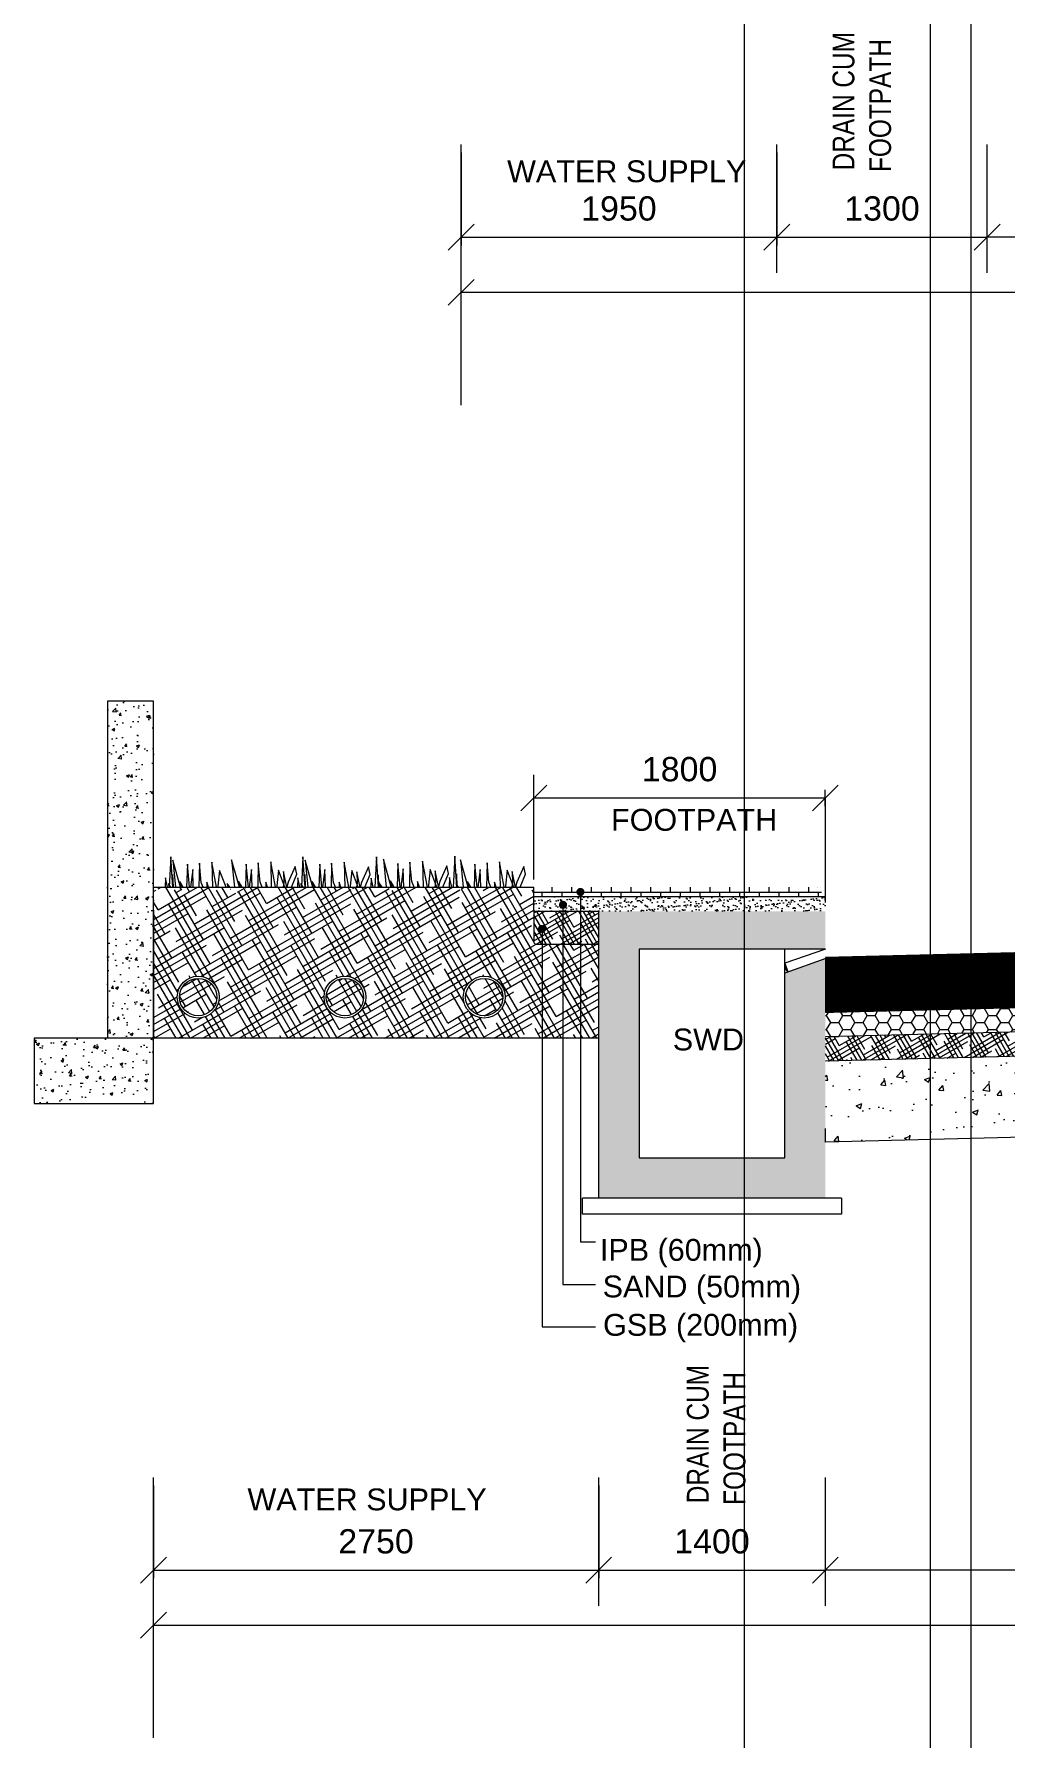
# Model space of a CAD drawing. Header units: inches. Extents: x 1863003 to 1881330, y 133141 to 515800.
# Drawn here: x 1864855 to 1870851, y 240631 to 251161 of the extents above; entities that cross this region are included whole.
import ezdxf

# ---------------------------------------------------------------- set-up
doc = ezdxf.new("R2010")
doc.units = ezdxf.units.IN
doc.header["$MEASUREMENT"] = 0
doc.layers.get('0').update_dxf_attribs({"color": 4, "linetype": 'ELEC_LINE', "lineweight": 13})
doc.layers.get('Defpoints').update_dxf_attribs({"lineweight": 13})
for name, color, linetype, lineweight in [('DIM', 7, 'Continuous', 13), ('DIMEN', 7, 'Continuous', 13), ('HATCH', 252, 'Continuous', 13)]:
    doc.layers.add(name, color=color, linetype=linetype, lineweight=lineweight)
doc.styles.add('ARIAL', font='arial.ttf')
doc.styles.get("Standard").update_dxf_attribs({"font": 'romans.shx'})
doc.linetypes.add('ELEC_LINE', pattern='A,12.7,-5.08,["EL",Standard,S=2.54,R=0,X=-2.54,Y=-1.27],-5.08', length=22.86)
doc.dimstyles.get("Standard").update_dxf_attribs({"dimtxt": 180, "dimasz": 160, "dimexe": 50, "dimexo": 50, "dimgap": 100, "dimtad": 1, "dimdec": 0, "dimzin": 0, "dimdsep": 46, "dimtxsty": 'ARIAL', "dimcen": 0.09, "dimclrd": 256, "dimclre": 256, "dimclrt": 256, "dimadec": 0, "dimazin": 0, "dimtm": 1e-09, "dimtfac": 1, "dimtdec": 0, "dimtofl": 0, "dimtmove": 0, "dimatfit": 3, "dimfxl": 0, "dimtolj": 1, "dimtzin": 0, "dimlwd": 9, "dimlwe": -1, "dimarcsym": 0})

# ---------------------------------------------------------------- blocks, each defined once
blk = doc.blocks.new('_Oblique')
at = {"color": 0, "linetype": 'ByBlock', "lineweight": -2}
blk.add_line((-0.5, -0.5), (0.5, 0.5), dxfattribs=at)
blk = doc.blocks.new('*D188')
at = {"layer": 'Defpoints', "color": 0, "ltscale": 0.02}
for p in [(1870742, 249905), (1870742, 249905), (1875742, 249905)]:
    blk.add_point(p, dxfattribs=at)
at = {"layer": 'DIMEN', "lineweight": 9, "ltscale": 0.02}
blk.add_line((1875742, 249905), (1870742, 249905), dxfattribs=at)
at = {"layer": 'DIMEN', "lineweight": 9, "ltscale": 0.02, "xscale": 160, "yscale": 160, "zscale": 160, "rotation": 180}
blk.add_blockref('_Oblique', (1870742, 249905), dxfattribs=at)
at = {"layer": 'DIMEN', "lineweight": 9, "ltscale": 0.02, "xscale": 160, "yscale": 160, "zscale": 160}
blk.add_blockref('_Oblique', (1875742, 249905), dxfattribs=at)
at = {"layer": 'DIMEN', "ltscale": 0.02, "insert": (1873242, 250082), "char_height": 150, "attachment_point": 5, "style": 'ARIAL'}
blk.add_mtext('\\A1;5000', dxfattribs=at)
blk = doc.blocks.new('*D189')
at = {"layer": 'Defpoints', "color": 0, "ltscale": 0.02}
for p in [(1879492, 249565), (1867492, 249388), (1879492, 249388)]:
    blk.add_point(p, dxfattribs=at)
at = {"layer": 'DIMEN', "ltscale": 0.02}
for p, q in [((1867492, 249438), (1867492, 249615)), ((1879492, 249438), (1879492, 249615))]:
    blk.add_line(p, q, dxfattribs=at)
at = {"layer": 'DIMEN', "lineweight": 9, "ltscale": 0.02}
blk.add_line((1867492, 249565), (1879492, 249565), dxfattribs=at)
at = {"layer": 'DIMEN', "lineweight": 9, "ltscale": 0.02, "xscale": 160, "yscale": 160, "zscale": 160, "rotation": 180}
blk.add_blockref('_Oblique', (1867492, 249565), dxfattribs=at)
at = {"layer": 'DIMEN', "lineweight": 9, "ltscale": 0.02, "xscale": 160, "yscale": 160, "zscale": 160}
blk.add_blockref('_Oblique', (1879492, 249565), dxfattribs=at)
at = {"layer": 'DIMEN', "ltscale": 0.02, "insert": (1873492, 249743), "char_height": 150, "attachment_point": 5, "style": 'ARIAL'}
blk.add_mtext('\\A1;12000 ROW', dxfattribs=at)
blk = doc.blocks.new('*D192')
at = {"layer": 'Defpoints', "color": 0, "ltscale": 0.02}
for p in [(1869442, 249905), (1870742, 249905), (1870742, 249905)]:
    blk.add_point(p, dxfattribs=at)
at = {"layer": 'DIMEN', "lineweight": 9, "ltscale": 0.02}
blk.add_line((1869442, 249905), (1870742, 249905), dxfattribs=at)
at = {"layer": 'DIMEN', "lineweight": 9, "ltscale": 0.02, "xscale": 160, "yscale": 160, "zscale": 160, "rotation": 180}
blk.add_blockref('_Oblique', (1869442, 249905), dxfattribs=at)
at = {"layer": 'DIMEN', "lineweight": 9, "ltscale": 0.02, "xscale": 160, "yscale": 160, "zscale": 160}
blk.add_blockref('_Oblique', (1870742, 249905), dxfattribs=at)
at = {"layer": 'DIMEN', "ltscale": 0.02, "insert": (1870092, 250082), "char_height": 150, "attachment_point": 5, "style": 'ARIAL'}
blk.add_mtext('\\A1;1300', dxfattribs=at)
blk = doc.blocks.new('*D193')
at = {"layer": 'Defpoints', "color": 0, "ltscale": 0.02}
for p in [(1867492, 250478), (1869442, 250478), (1869442, 249905)]:
    blk.add_point(p, dxfattribs=at)
at = {"layer": 'DIMEN', "ltscale": 0.02}
for p, q in [((1867492, 250428), (1867492, 249855)), ((1869442, 250428), (1869442, 249855))]:
    blk.add_line(p, q, dxfattribs=at)
at = {"layer": 'DIMEN', "lineweight": 9, "ltscale": 0.02}
blk.add_line((1867492, 249905), (1869442, 249905), dxfattribs=at)
at = {"layer": 'DIMEN', "lineweight": 9, "ltscale": 0.02, "xscale": 160, "yscale": 160, "zscale": 160, "rotation": 180}
blk.add_blockref('_Oblique', (1867492, 249905), dxfattribs=at)
at = {"layer": 'DIMEN', "lineweight": 9, "ltscale": 0.02, "xscale": 160, "yscale": 160, "zscale": 160}
blk.add_blockref('_Oblique', (1869442, 249905), dxfattribs=at)
at = {"layer": 'DIMEN', "ltscale": 0.02, "insert": (1868467, 250082), "char_height": 150, "attachment_point": 5, "style": 'ARIAL'}
blk.add_mtext('\\A1;1950', dxfattribs=at)
blk = doc.blocks.new('*D200')
at = {"layer": 'Defpoints', "color": 0, "ltscale": 0.02}
for p in [(1869742, 241668), (1869742, 241668), (1876742, 241668)]:
    blk.add_point(p, dxfattribs=at)
at = {"layer": 'DIMEN', "lineweight": 9, "ltscale": 0.02}
blk.add_line((1876742, 241668), (1869742, 241668), dxfattribs=at)
at = {"layer": 'DIMEN', "lineweight": 9, "ltscale": 0.02, "xscale": 160, "yscale": 160, "zscale": 160, "rotation": 180}
blk.add_blockref('_Oblique', (1869742, 241668), dxfattribs=at)
at = {"layer": 'DIMEN', "lineweight": 9, "ltscale": 0.02, "xscale": 160, "yscale": 160, "zscale": 160}
blk.add_blockref('_Oblique', (1876742, 241668), dxfattribs=at)
at = {"layer": 'DIMEN', "ltscale": 0.02, "insert": (1873242, 241845), "char_height": 150, "attachment_point": 5, "style": 'ARIAL'}
blk.add_mtext('\\A1;7000', dxfattribs=at)
blk = doc.blocks.new('*D201')
at = {"layer": 'Defpoints', "color": 0, "ltscale": 0.02}
for p in [(1868342, 241668), (1869742, 241668), (1869742, 241668)]:
    blk.add_point(p, dxfattribs=at)
at = {"layer": 'DIMEN', "lineweight": 9, "ltscale": 0.02}
blk.add_line((1868342, 241668), (1869742, 241668), dxfattribs=at)
at = {"layer": 'DIMEN', "lineweight": 9, "ltscale": 0.02, "xscale": 160, "yscale": 160, "zscale": 160, "rotation": 180}
blk.add_blockref('_Oblique', (1868342, 241668), dxfattribs=at)
at = {"layer": 'DIMEN', "lineweight": 9, "ltscale": 0.02, "xscale": 160, "yscale": 160, "zscale": 160}
blk.add_blockref('_Oblique', (1869742, 241668), dxfattribs=at)
at = {"layer": 'DIMEN', "ltscale": 0.02, "insert": (1869042, 241845), "char_height": 150, "attachment_point": 5, "style": 'ARIAL'}
blk.add_mtext('\\A1;1400', dxfattribs=at)
blk = doc.blocks.new('*D202')
at = {"layer": 'Defpoints', "color": 0, "ltscale": 0.02}
for p in [(1880592, 241328), (1865592, 241151), (1880592, 241151)]:
    blk.add_point(p, dxfattribs=at)
at = {"layer": 'DIMEN', "ltscale": 0.02}
for p, q in [((1865592, 241201), (1865592, 241378)), ((1880592, 241201), (1880592, 241378))]:
    blk.add_line(p, q, dxfattribs=at)
at = {"layer": 'DIMEN', "lineweight": 9, "ltscale": 0.02}
blk.add_line((1865592, 241328), (1880592, 241328), dxfattribs=at)
at = {"layer": 'DIMEN', "lineweight": 9, "ltscale": 0.02, "xscale": 160, "yscale": 160, "zscale": 160, "rotation": 180}
blk.add_blockref('_Oblique', (1865592, 241328), dxfattribs=at)
at = {"layer": 'DIMEN', "lineweight": 9, "ltscale": 0.02, "xscale": 160, "yscale": 160, "zscale": 160}
blk.add_blockref('_Oblique', (1880592, 241328), dxfattribs=at)
at = {"layer": 'DIMEN', "ltscale": 0.02, "insert": (1873242, 241506), "char_height": 150, "attachment_point": 5, "style": 'ARIAL'}
blk.add_mtext('\\A1;15000 ROW', dxfattribs=at)
blk = doc.blocks.new('*D197')
at = {"layer": 'Defpoints', "color": 0, "ltscale": 0.02}
for p in [(1865592, 242241), (1868342, 242241), (1868342, 241668)]:
    blk.add_point(p, dxfattribs=at)
at = {"layer": 'DIMEN', "ltscale": 0.02}
for p, q in [((1865592, 242191), (1865592, 241618)), ((1868342, 242191), (1868342, 241618))]:
    blk.add_line(p, q, dxfattribs=at)
at = {"layer": 'DIMEN', "lineweight": 9, "ltscale": 0.02}
blk.add_line((1865592, 241668), (1868342, 241668), dxfattribs=at)
at = {"layer": 'DIMEN', "lineweight": 9, "ltscale": 0.02, "xscale": 160, "yscale": 160, "zscale": 160, "rotation": 180}
blk.add_blockref('_Oblique', (1865592, 241668), dxfattribs=at)
at = {"layer": 'DIMEN', "lineweight": 9, "ltscale": 0.02, "xscale": 160, "yscale": 160, "zscale": 160}
blk.add_blockref('_Oblique', (1868342, 241668), dxfattribs=at)
at = {"layer": 'DIMEN', "ltscale": 0.02, "insert": (1866967, 241845), "char_height": 150, "attachment_point": 5, "style": 'ARIAL'}
blk.add_mtext('\\A1;2750', dxfattribs=at)
blk = doc.blocks.new('*D330')
at = {"layer": 'Defpoints', "color": 0, "ltscale": 0.02}
for p in [(1869742, 246440), (1867942, 246339), (1869742, 246339)]:
    blk.add_point(p, dxfattribs=at)
at = {"layer": 'DIMEN', "ltscale": 0.02}
for p, q in [((1867942, 246389), (1867942, 246490)), ((1869742, 246389), (1869742, 246490))]:
    blk.add_line(p, q, dxfattribs=at)
at = {"layer": 'DIMEN', "lineweight": 9, "ltscale": 0.02}
blk.add_line((1867942, 246440), (1869742, 246440), dxfattribs=at)
at = {"layer": 'DIMEN', "lineweight": 9, "ltscale": 0.02, "xscale": 160, "yscale": 160, "zscale": 160, "rotation": 180}
blk.add_blockref('_Oblique', (1867942, 246440), dxfattribs=at)
at = {"layer": 'DIMEN', "lineweight": 9, "ltscale": 0.02, "xscale": 160, "yscale": 160, "zscale": 160}
blk.add_blockref('_Oblique', (1869742, 246440), dxfattribs=at)
at = {"layer": 'DIMEN', "ltscale": 0.02, "insert": (1868842, 246617), "char_height": 150, "attachment_point": 5, "style": 'ARIAL'}
blk.add_mtext('\\A1;1800', dxfattribs=at)

msp = doc.modelspace()

# ---------------------------------------------------------------- hatches: boundary and pattern name
at = {"layer": 'DIM', "linetype": 'Continuous'}
h = msp.add_hatch(dxfattribs=at)
h.set_pattern_fill('AR-CONC')
h.set_pattern_definition([(50, (2400, -266575.27), (182.184669, -15.939086), [19.05, -209.55]), (355, (2400, -266575.27), (-35.243421, 191.056845), [15.24, -167.640584]), (100.451445, (2415.18, -266576.6), (146.941247, 175.117752), [16.190009, -178.090245]), (46.1842, (2400, -266524.47), (271.07904, -42.042328), [28.575, -314.325]), (96.635558, (2422.6, -266527.98), (237.404134, 247.426125), [24.285023, -267.13561]), (351.184151, (2400, -266524.47), (237.404134, 247.426125), [22.859967, -251.45973]), (21, (2425.4, -266537.17), (151.614391, -102.265198), [19.05, -209.55]), (326, (2425.4, -266537.17), (61.802028, 184.187966), [15.24, -167.64]), (71.451445, (2438.03, -266545.7), (213.41642, 81.922769), [16.190009, -178.089938]), (37.5, (2400, -266575.274), (3.0886033, 84.5550389), [0, -165.608, 0, -170.18, 0, -168.275]), (7.5, (2400, -266575.27), (66.8196625, 100.180575), [0, -97.028, 0, -161.798, 0, -64.135]), (327.5, (2343.36, -266575.274), (135.5905952, -5.728744), [0, -63.5, 0, -198.12, 0, -262.89]), (317.5, (2317.96, -266575.27), (148.1291814, 25.426491), [0, -82.55, 0, -131.572, 0, -186.69])])
h.paths.add_polyline_path([(1865592.3, 244954.9), (1864854.8, 244954.9), (1864854.8, 244552.5), (1865592.3, 244552.5)])
h.paths.add_polyline_path([(1865592.3, 247038.9), (1865307.8, 247038.9), (1865307.8, 244954.9), (1865592.3, 244954.9)])
at = {"layer": 'DIM', "linetype": 'Continuous', "ltscale": 0.02}
h = msp.add_hatch(dxfattribs=at)
h.set_pattern_fill('HOUND', color=31, scale=600, angle=30, style=0)
h.set_pattern_definition([(30, (850, -266575.274), (111.1538106, 107.47595264), [600, -300]), (120, (850, -266575.274), (42.52404736, -148.6538106), [600, -300])])
h.paths.add_polyline_path([(1865997.5, 245209.3, -1), (1865739.1, 245209.3, -1)], flags=16)
h.paths.add_polyline_path([(1865983.5, 245209.3, -1), (1865753.1, 245209.3, -1)], flags=0)
h.paths.add_polyline_path([(1866903.9, 245209.3, -1), (1866645.5, 245209.3, -1)], flags=16)
h.paths.add_polyline_path([(1866889.9, 245209.3, -1), (1866659.5, 245209.3, -1)], flags=0)
h.paths.add_polyline_path([(1867764.2, 245209.3, -1), (1867505.7, 245209.3, -1)], flags=16)
h.paths.add_polyline_path([(1867750.2, 245209.3, -1), (1867519.7, 245209.3, -1)], flags=0)
edge = h.paths.add_edge_path()
edge.add_line((1865592.3, 245888.8), (1865592.3, 244954.9))
edge.add_line((1865592.3, 244954.9), (1868342.3, 244954.9))
edge.add_line((1868342.3, 244954.9), (1868342.3, 245537.3))
edge.add_line((1868342.3, 245537.3), (1867952.3, 245537.3))
edge.add_arc((1867952.3, 245547.3), 10, 180, 270, ccw=False)
edge.add_line((1867942.3, 245547.3), (1867942.3, 245746.4))
edge.add_line((1867942.3, 245746.4), (1867942.3, 245888.8))
edge.add_line((1867942.3, 245888.8), (1867865.5, 245888.8))
edge.add_line((1867865.5, 245888.8), (1867865.3, 245885.3))
edge.add_line((1867865.3, 245885.3), (1867864.6, 245888.8))
edge.add_line((1867864.6, 245888.8), (1867836.3, 245888.8))
edge.add_line((1867836.3, 245888.8), (1867835.7, 245870.3))
edge.add_line((1867835.7, 245870.3), (1867810.1, 245888.8))
edge.add_line((1867810.1, 245888.8), (1867756.3, 245888.8))
edge.add_line((1867756.3, 245888.8), (1867757.7, 245885.2))
edge.add_line((1867757.7, 245885.2), (1867746.5, 245888.8))
edge.add_line((1867746.5, 245888.8), (1867631.8, 245888.8))
edge.add_line((1867631.8, 245888.8), (1867627.8, 245860.7))
edge.add_line((1867627.8, 245860.7), (1867618.2, 245888.8))
edge.add_line((1867618.2, 245888.8), (1867590.9, 245888.8))
edge.add_line((1867590.9, 245888.8), (1867591, 245874.7))
edge.add_line((1867591, 245874.7), (1867583.3, 245888.8))
edge.add_line((1867583.3, 245888.8), (1867527.2, 245888.8))
edge.add_line((1867527.2, 245888.8), (1867526.7, 245867.8))
edge.add_line((1867526.7, 245867.8), (1867517.5, 245888.8))
edge.add_line((1867517.5, 245888.8), (1867498.3, 245888.8))
edge.add_line((1867498.3, 245888.8), (1867485.7, 245846.4))
edge.add_line((1867485.7, 245846.4), (1867484.5, 245888.8))
edge.add_line((1867484.5, 245888.8), (1867397.5, 245888.8))
edge.add_line((1867397.5, 245888.8), (1867399, 245881.5))
edge.add_line((1867399, 245881.5), (1867397, 245888.8))
edge.add_line((1867397, 245888.8), (1867350.8, 245888.8))
edge.add_line((1867350.8, 245888.8), (1867352.5, 245872.6))
edge.add_line((1867352.5, 245872.6), (1867341, 245888.8))
edge.add_line((1867341, 245888.8), (1867102.1, 245888.8))
edge.add_line((1867102.1, 245888.8), (1867101.9, 245884.6))
edge.add_line((1867101.9, 245884.6), (1867101, 245888.8))
edge.add_line((1867101, 245888.8), (1867067.3, 245888.8))
edge.add_line((1867067.3, 245888.8), (1867066.6, 245866.7))
edge.add_line((1867066.6, 245866.7), (1867036.1, 245888.8))
edge.add_line((1867036.1, 245888.8), (1866972.1, 245888.8))
edge.add_line((1866972.1, 245888.8), (1866973.7, 245884.5))
edge.add_line((1866973.7, 245884.5), (1866960.4, 245888.8))
edge.add_line((1866960.4, 245888.8), (1866823.9, 245888.8))
edge.add_line((1866823.9, 245888.8), (1866819.1, 245855.4))
edge.add_line((1866819.1, 245855.4), (1866807.7, 245888.8))
edge.add_line((1866807.7, 245888.8), (1866775.2, 245888.8))
edge.add_line((1866775.2, 245888.8), (1866775.2, 245872))
edge.add_line((1866775.2, 245872), (1866766.1, 245888.8))
edge.add_line((1866766.1, 245888.8), (1866699.3, 245888.8))
edge.add_line((1866699.3, 245888.8), (1866698.8, 245863.9))
edge.add_line((1866698.8, 245863.9), (1866687.8, 245888.8))
edge.add_line((1866687.8, 245888.8), (1866664.9, 245888.8))
edge.add_line((1866664.9, 245888.8), (1866649.9, 245838.4))
edge.add_line((1866649.9, 245838.4), (1866648.5, 245888.8))
edge.add_line((1866648.5, 245888.8), (1866544.9, 245888.8))
edge.add_line((1866544.9, 245888.8), (1866546.7, 245880.2))
edge.add_line((1866546.7, 245880.2), (1866544.3, 245888.8))
edge.add_line((1866544.3, 245888.8), (1866489.4, 245888.8))
edge.add_line((1866489.4, 245888.8), (1866491.4, 245869.5))
edge.add_line((1866491.4, 245869.5), (1866477.7, 245888.8))
edge.add_line((1866477.7, 245888.8), (1866209.1, 245888.8))
edge.add_line((1866209.1, 245888.8), (1866209.4, 245875.4))
edge.add_line((1866209.4, 245875.4), (1866208.5, 245888.8))
edge.add_line((1866208.5, 245888.8), (1866157.9, 245888.8))
edge.add_line((1866157.9, 245888.8), (1866156.9, 245869.9))
edge.add_line((1866156.9, 245869.9), (1866152.7, 245888.8))
edge.add_line((1866152.7, 245888.8), (1866111.1, 245888.8))
edge.add_line((1866111.1, 245888.8), (1866109.9, 245846))
edge.add_line((1866109.9, 245846), (1866050.6, 245888.8))
edge.add_line((1866050.6, 245888.8), (1865978.5, 245888.8))
edge.add_line((1865978.5, 245888.8), (1865986, 245869.8))
edge.add_line((1865986, 245869.8), (1865926.1, 245888.8))
edge.add_line((1865926.1, 245888.8), (1865852.3, 245888.8))
edge.add_line((1865852.3, 245888.8), (1865851.9, 245882.3))
edge.add_line((1865851.9, 245882.3), (1865850.7, 245888.8))
edge.add_line((1865850.7, 245888.8), (1865788.1, 245888.8))
edge.add_line((1865788.1, 245888.8), (1865779.8, 245830.9))
edge.add_line((1865779.8, 245830.9), (1865760.1, 245888.8))
edge.add_line((1865760.1, 245888.8), (1865721.2, 245888.8))
edge.add_line((1865721.2, 245888.8), (1865721.4, 245853))
edge.add_line((1865721.4, 245853), (1865701.8, 245888.8))
edge.add_line((1865701.8, 245888.8), (1865620.4, 245888.8))
edge.add_line((1865620.4, 245888.8), (1865619.4, 245842.2))
edge.add_line((1865619.4, 245842.2), (1865598.9, 245888.8))
edge.add_line((1865598.9, 245888.8), (1865592.3, 245888.8))
at = {"layer": 'DIM', "linetype": 'Continuous'}
h = msp.add_hatch(dxfattribs=at)
h.set_pattern_fill('AR-BRSTD', scale=0.6)
h.set_pattern_definition([(0, (850, -266432.884), (0, 40.64508), []), (90, (850, -266432.884), (-60.96, 40.64508), [40.64508, -40.64508])])
h.paths.add_polyline_path([(1869742.3, 245828.8), (1869692.3, 245888.8), (1867942.3, 245888.8), (1867942.3, 245828.8)])
h = msp.add_hatch(dxfattribs=at)
h.set_pattern_fill('AR-SAND')
h.set_pattern_definition([(37.5, (850, -266432.884), (-1.6000313, 48.9413237), [0, -38.608, 0, -43.18, 0, -41.275]), (7.5, (850, -266432.884), (44.9523283, 71.68251), [0, -20.828, 0, -34.798, 0, -13.335]), (327.5, (818.76, -266432.884), (79.099237, 0.1437185), [0, -12.7, 0, -45.72, 0, -59.69]), (317.5, (818.76, -266432.884), (76.3556452, 22.2929323), [0, -6.35, 0, -29.972, 0, -34.29])])
h.paths.add_polyline_path([(1869742.3, 245738.8), (1869742.3, 245828.8), (1867942.3, 245828.8), (1867942.3, 245738.8)])
at = {"layer": 'DIM', "linetype": 'Continuous', "ltscale": 0.02}
h = msp.add_hatch(dxfattribs=at)
h.set_pattern_fill('HOUND', color=130, scale=400, angle=30, style=0)
h.set_pattern_definition([(30, (850, -266432.884), (74.10254038, 71.6506351), [400, -200]), (120, (850, -266432.884), (28.3493649, -99.10254038), [400, -200])])
h.paths.add_polyline_path([(1868342.3, 245538.8), (1868342.3, 245738.8), (1867942.3, 245738.8), (1867942.3, 245709.9), (1867942.3, 245538.8)])
at = {"layer": 'DIM', "linetype": 'Continuous'}
h = msp.add_hatch(dxfattribs=at)
h.set_pattern_fill('AR-CONC', scale=10)
h.set_pattern_definition([(50, (850, 107490.374), (71.7260183, -6.2752135), [7.5, -82.5]), (355, (850, 107490.374), (-13.8751334, 75.2192134), [6, -66]), (100.4514445, (855.98, 107489.85), (57.8508847, 68.943999), [6.3740192, -70.1142112]), (46.1842, (850, 107510.37), (106.724133, -16.551928), [11.25, -123.75]), (96.6356355, (858.89, 107509), (93.4661946, 97.41186), [9.561034, -105.171376]), (351.184164, (850, 107510.37), (93.4661945, 97.41186), [9, -99]), (21, (860, 107505.374), (59.6907052, -40.261889), [7.5, -82.5]), (326, (860, 107505.374), (24.3315332, 72.5150045), [6, -66]), (71.4514447, (864.974, 107502.02), (84.0222377, 32.2531153), [6.374019, -70.1142112]), (37.5, (850, 107490.374), (1.21598553, 33.2893854), [0, -65.2, 0, -67, 0, -66.25]), (7.5, (850, 107490.374), (26.30695374, 39.4411712), [0, -38.2, 0, -63.7, 0, -25.25]), (327.5, (827.7, 107490.374), (53.3822436, -2.25548717), [0, -25, 0, -78, 0, -103.5]), (317.5, (817.7, 107490.374), (58.3186169, 10.0104982), [0, -32.5, 0, -51.8, 0, -73.5])])
h.paths.add_polyline_path([(1868342.3, 243966.8), (1869742.3, 243966.8), (1869742.3, 245446.4), (1869492.3, 245358.1), (1869492.3, 244216.8), (1868592.3, 244216.8), (1868592.3, 245506.4), (1869742.3, 245506.4), (1869742.3, 245738.8), (1868342.3, 245738.8)])
at = {"layer": 'DIM', "linetype": 'Continuous', "ltscale": 0.02}
h = msp.add_hatch(dxfattribs=at)
h.set_pattern_fill('HONEY', color=31, scale=400, style=0)
h.set_pattern_definition([(0, (850, -266725.274), (75, 43.3012702), [50, -100]), (120, (850, -266725.274), (-75, 43.3012702), [50, -100]), (60, (850, -266725.274), (2e-14, 86.6025404), [-100, 50])])
h.paths.add_polyline_path([(1869742.3, 245113.9), (1873242.3, 245201.4), (1873242.3, 245051.4), (1869742.3, 244963.8)])
h = msp.add_hatch(dxfattribs=at)
h.set_pattern_fill('HOUND', color=130, scale=400, angle=30, style=0)
h.set_pattern_definition([(30, (850, -266725.274), (74.10254038, 71.6506351), [400, -200]), (120, (850, -266725.274), (28.3493649, -99.10254038), [400, -200])])
h.paths.add_polyline_path([(1869742.3, 244963.8), (1873242.3, 245051.4), (1873242.3, 244901.3), (1869742.3, 244813.8)])
h = msp.add_hatch(dxfattribs=at)
h.set_pattern_fill('AR-CONC', scale=50, style=0)
h.set_pattern_definition([(50, (850, -266725.27), (358.63009, -31.376067), [37.5, -412.5]), (355, (850, -266725.27), (-69.37567, 376.09607), [30, -330]), (100.451444, (879.9, -266727.9), (289.254423, 344.719995), [31.870096, -350.571056]), (46.1842, (850, -266625.27), (533.62067, -82.75964), [56.25, -618.75]), (96.635635, (894.47, -266632.17), (467.33097, 487.0593), [47.80517, -525.85688]), (351.184164, (850, -266625.3), (467.33097, 487.0593), [45, -495]), (21, (900, -266650.27), (298.453526, -201.309445), [37.5, -412.5]), (326, (900, -266650.27), (121.657666, 362.57502), [30, -330]), (71.451445, (924.87, -266667.05), (420.11119, 161.265576), [31.870095, -350.571056]), (37.5, (850, -266725.27), (6.079928, 166.446927), [0, -326, 0, -335, 0, -331.25]), (7.5, (850, -266725.27), (131.534769, 197.205856), [0, -191, 0, -318.5, 0, -126.25]), (327.5, (738.5, -266725.27), (266.911218, -11.277436), [0, -125, 0, -390, 0, -517.5]), (317.5, (688.5, -266725.27), (291.593085, 50.05249), [0, -162.5, 0, -259, 0, -367.5])])
h.paths.add_polyline_path([(1869742.3, 244813.8), (1873242.3, 244901.3), (1873242.3, 244401.2), (1869742.3, 244313.6)])
at = {"layer": 'HATCH', "linetype": 'Continuous', "ltscale": 0.02}
h = msp.add_hatch(dxfattribs=at)
h.set_pattern_fill('ANSI31', color=141, scale=10)
h.set_pattern_definition([(45, (850, -266725.274), (-0.8838834765, 0.8838834765), [])])
h.paths.add_polyline_path([(1869742.3, 245446.4), (1869742.3, 245454), (1873242.3, 245541.5), (1873242.3, 245201.4), (1869742.3, 245113.9)])

# ---------------------------------------------------------------- linework, layer by layer
at = {"color": 8, "linetype": 'Continuous', "ltscale": 0.02}
for p in [(1869242.3, 502880.9), (1870392.3, 502880.9), (1870642.3, 502880.9)]:
    msp.add_xline(p, (0, 1), dxfattribs=at)
for points in [[(1867492.3, 248868.1), (1867492.3, 250477.6)], [(1869442.3, 249685.3), (1869442.3, 250477.6)], [(1870742.3, 249685.3), (1870742.3, 250477.6)], [(1870742.3, 249685.3), (1870742.3, 250477.6)], [(1865592.3, 240631), (1865592.3, 242240.6)], [(1868342.3, 241448.2), (1868342.3, 242240.6)], [(1869742.3, 241448.2), (1869742.3, 242240.6)]]:
    msp.add_lwpolyline(points, dxfattribs=at)
at = {"color": 66, "linetype": 'Continuous', "lineweight": 9, "ltscale": 0.25, "flags": 128}
for points in [[(1867465.6, 245888.8), (1867452.8, 246080.4), (1867443, 245888.8)], [(1865711.5, 245888.8), (1865698.9, 246076.4), (1865689.3, 245888.8)], [(1865759.1, 245888.8), (1865711.4, 246056.5), (1865728.8, 245888.8)], [(1865815, 245888.8), (1865801.9, 246030.4), (1865797, 245888.8)], [(1865837.5, 245888.8), (1865834.4, 245997), (1865820.2, 245888.8)], [(1865899.5, 245888.8), (1865887.7, 245918), (1865876, 246037.7), (1865873, 245888.8)], [(1865982.4, 245888.8), (1865953.4, 246043.5), (1865956.4, 245888.8)], [(1866040.5, 245888.8), (1865999.9, 245992.1), (1865990.4, 245894.8), (1865990.1, 245888.8)], [(1866123, 245888.8), (1866075, 246057.8), (1866092.4, 245888.8)], [(1866178.6, 245888.8), (1866165.4, 246031.7), (1866160.5, 245888.8)], [(1866201, 245888.8), (1866197.9, 245998.2), (1866183.5, 245888.8)], [(1866263.5, 245888.8), (1866251.2, 245919.2), (1866239.5, 246038.9), (1866236.5, 245888.8)], [(1866346.1, 245888.8), (1866316.9, 246044.8), (1866319.9, 245888.8)], [(1866404.5, 245888.8), (1866363.4, 245993.4), (1866353.9, 245896), (1866353.5, 245888.8)], [(1866444.2, 245888.8), (1866477.1, 245969.1), (1866467.2, 246016), (1866424.2, 245919.4), (1866415.6, 245888), (1866394.9, 245984.7), (1866397.9, 245917.4), (1866393.2, 245888.8)], [(1866528.3, 245888.8), (1866515.7, 246076.4), (1866506.1, 245888.8)], [(1866575.9, 245888.8), (1866528.2, 246056.5), (1866545.6, 245888.8)], [(1866631.8, 245888.8), (1866618.7, 246030.4), (1866613.8, 245888.8)], [(1866654.3, 245888.8), (1866651.2, 245997), (1866637, 245888.8)], [(1866716.3, 245888.8), (1866704.5, 245918), (1866692.8, 246037.7), (1866689.8, 245888.8)], [(1866799.2, 245888.8), (1866770.2, 246043.5), (1866773.2, 245888.8)], [(1866857.3, 245888.8), (1866816.7, 245992.1), (1866807.2, 245894.8), (1866806.9, 245888.8)], [(1866898, 245888.8), (1866930.4, 245967.9), (1866920.5, 246014.7), (1866877.5, 245918.1), (1866868.9, 245886.7), (1866848.2, 245983.5), (1866851.2, 245916.2), (1866846.7, 245888.8)], [(1866981.5, 245888.8), (1866969, 246075.1), (1866959.4, 245888.8)], [(1867061.2, 245888.8), (1867012.1, 246061.8), (1867029.9, 245888.8)], [(1867116.1, 245888.8), (1867102.5, 246035.6), (1867097.4, 245888.8)], [(1867138.2, 245888.8), (1867135, 246002.2), (1867120.1, 245888.8)], [(1867202.2, 245888.8), (1867188.3, 245923.2), (1867176.6, 246042.9), (1867173.5, 245888.8)], [(1867284, 245888.8), (1867254, 246048.8), (1867257.1, 245888.8)], [(1867343.2, 245888.8), (1867300.5, 245997.4), (1867291, 245900), (1867290.4, 245888.8)], [(1867379.6, 245888.8), (1867414.2, 245973.1), (1867404.3, 246019.9), (1867361.3, 245923.4), (1867352.7, 245891.9), (1867332, 245988.7), (1867335, 245921.4), (1867329.7, 245888.8)], [(1867535.6, 245888.8), (1867487.7, 246057.5), (1867505.1, 245888.8)], [(1867591.4, 245888.8), (1867578.1, 246031.4), (1867573.2, 245888.8)], [(1867613.8, 245888.8), (1867610.7, 245998), (1867596.3, 245888.8)], [(1867676.2, 245888.8), (1867664, 245919), (1867652.3, 246038.6), (1867649.3, 245888.8)], [(1867758.8, 245888.8), (1867729.6, 246044.5), (1867732.7, 245888.8)], [(1867817.1, 245888.8), (1867776.2, 245993.1), (1867766.7, 245895.7), (1867766.3, 245888.8)], [(1867857, 245888.8), (1867889.8, 245968.8), (1867879.9, 246015.7), (1867837, 245919.1), (1867828.3, 245887.7), (1867807.6, 245984.5), (1867810.7, 245917.1), (1867806, 245888.8)], [(1865679.4, 245888.8), (1865666.9, 245945.4), (1865665.3, 245888.8)], [(1865700, 245888.8), (1865684.8, 245910.3), (1865688, 245888.8)], [(1865709.1, 245923.5), (1865710.6, 245966.3), (1865712.8, 245888.8)], [(1865775.8, 245888.8), (1865754.8, 245923.6), (1865762.1, 245888.8)], [(1865932.8, 245888.8), (1865922.6, 245918.8), (1865922.7, 245888.8)], [(1866064.4, 245888.8), (1866048.3, 245911.5), (1866051.6, 245888.8)], [(1866140.1, 245888.8), (1866118.3, 245924.8), (1866125.9, 245888.8)], [(1866296.7, 245888.8), (1866286.1, 245920.1), (1866286.2, 245888.8)], [(1866496.2, 245888.8), (1866483.7, 245945.4), (1866482.1, 245888.8)], [(1866516.8, 245888.8), (1866501.6, 245910.3), (1866504.8, 245888.8)], [(1866525.9, 245923.5), (1866527.4, 245966.3), (1866529.6, 245888.8)], [(1866592.6, 245888.8), (1866571.6, 245923.6), (1866578.9, 245888.8)], [(1866749.6, 245888.8), (1866739.4, 245918.8), (1866739.5, 245888.8)], [(1866949.2, 245888.8), (1866937, 245944.2), (1866935.4, 245888.8)], [(1866979.2, 245922.3), (1866980.7, 245965), (1866982.8, 245888.8)], [(1867004.3, 245888.8), (1866985.4, 245915.5), (1866989.3, 245888.8)], [(1867079.6, 245888.8), (1867055.4, 245928.8), (1867063.8, 245888.8)], [(1867235.2, 245888.8), (1867223.2, 245924), (1867223.4, 245888.8)], [(1867434.2, 245888.8), (1867420.8, 245949.4), (1867419.1, 245888.8)], [(1867476.9, 245888.8), (1867461, 245911.3), (1867464.3, 245888.8)], [(1867463, 245927.5), (1867464.5, 245970.3), (1867466.8, 245888.8)], [(1867552.7, 245888.8), (1867531, 245924.5), (1867538.5, 245888.8)], [(1867709.4, 245888.8), (1867698.8, 245919.8), (1867699, 245888.8)]]:
    msp.add_lwpolyline(points, dxfattribs=at)
at = {"color": 7, "linetype": 'Continuous', "ltscale": 0.02, "const_width": 0.2}
msp.add_lwpolyline([(1867942.3, 245888.8), (1869692.3, 245888.8, -0.4142136), (1869742.3, 245838.8), (1869742.3, 243966.8)], format="xyb", dxfattribs=at)
at = {"color": 7, "linetype": 'Continuous', "ltscale": 0.02}
for points in [[(1867942.3, 245746.4), (1867942.3, 245888.8)], [(1868342.3, 243966.8), (1868342.3, 245738.8)], [(1868592.3, 245506.4), (1868592.3, 244216.8), (1869492.3, 244216.8), (1869492.3, 245506.4)], [(1869742.3, 245506.4), (1868592.3, 245506.4)], [(1868242.3, 243866.8), (1868242.3, 243966.8)], [(1869842.3, 243966.8), (1868242.3, 243966.8)], [(1869842.3, 243966.8), (1869842.3, 243866.8)], [(1869842.3, 243866.8), (1868242.3, 243866.8)]]:
    msp.add_lwpolyline(points, dxfattribs=at)
at = {"color": 7, "linetype": 'Continuous', "ltscale": 0.02, "const_width": 0.2}
msp.add_lwpolyline([(1869742.3, 245738.8), (1867942.3, 245738.8)], dxfattribs=at)
at = {"color": 6, "linetype": 'Continuous', "ltscale": 0.02}
for points in [[(1873242.3, 245541.5), (1869742.3, 245454)], [(1873242.3, 245201.4), (1869742.3, 245113.9)], [(1873242.3, 245051.4), (1869742.3, 244963.8)], [(1873242.3, 244901.3), (1869742.3, 244813.8)], [(1873254.8, 244401.5), (1869742.3, 244313.6), (1869742.3, 244396.4)]]:
    msp.add_lwpolyline(points, dxfattribs=at)
at = {"layer": 'DIM', "color": 7, "linetype": 'Continuous'}
for points in [[(1865592.3, 244954.9), (1865592.3, 247038.9), (1865307.8, 247038.9), (1865307.8, 244954.9)], [(1865592.3, 245888.8), (1867942.3, 245888.8)], [(1869742.3, 245828.8), (1867942.3, 245828.8)], [(1865592.3, 245746.4), (1865592.3, 244954.9)], [(1868342.3, 245738.8), (1867942.3, 245738.8)], [(1869742.3, 245506.4), (1869492.3, 245418.2)], [(1869744.2, 245447), (1869492.3, 245358.1)], [(1869492.3, 245418.2), (1869511.2, 245364.8)], [(1865592.3, 244954.9), (1864854.8, 244954.9), (1864854.8, 244552.5), (1865592.3, 244552.5), (1865592.3, 244954.9)], [(1868342.3, 244954.9), (1865592.3, 244954.9)]]:
    msp.add_lwpolyline(points, dxfattribs=at)
at = {"layer": 'DIM', "color": 8, "linetype": 'Continuous'}
for points in [[(1867942.3, 245936.2), (1867942.3, 246582.3)], [(1869742.3, 245794.2), (1869742.3, 246440.3)]]:
    msp.add_lwpolyline(points, dxfattribs=at)
at = {"layer": 'DIM', "color": 7, "linetype": 'Continuous'}
msp.add_lwpolyline([(1867942.3, 245746.4), (1867942.3, 245547.3, 0.4142136), (1867952.3, 245537.3), (1868342.3, 245537.3)], format="xyb", dxfattribs=at)
for centre, radius in [((1865868.3, 245209.3), 129.2), ((1865868.3, 245209.3), 115.2), ((1866774.7, 245209.3), 129.2), ((1866774.7, 245209.3), 115.2), ((1867634.9, 245209.3), 129.2), ((1867634.9, 245209.3), 115.2)]:
    msp.add_circle(centre, radius, dxfattribs=at)
msp.add_arc((1869541, 245405.4), 50.4, 165.21673, 233.66362, dxfattribs=at)

# ---------------------------------------------------------------- texts
at = {"layer": 'DIMEN', "linetype": 'Continuous', "style": 'ARIAL', "width": 0.8}
for s, p in [('DRAIN CUM', (1869921.4, 250318.2)), ('FOOTPATH', (1870147.9, 250308.2)), ('DRAIN CUM', (1869021.4, 242081.2)), ('FOOTPATH', (1869247.9, 242071.1))]:
    msp.add_text(s, height=135, rotation=90, dxfattribs=at).set_placement(p)
at = {"layer": 'DIMEN', "linetype": 'Continuous', "style": 'ARIAL'}
for s, p in [('WATER SUPPLY', (1867776.6, 250245.2)), ('FOOTPATH', (1868418.3, 246237.2)), ('SWD', (1868799.6, 244879.7)), ('IPB (60mm)', (1868349.5, 243579.7)), ('SAND (50mm)', (1868366.5, 243353.6)), ('GSB (200mm)', (1868369, 243116.2)), ('WATER SUPPLY', (1866172.8, 242037.5))]:
    msp.add_text(s, height=135, dxfattribs=at).set_placement(p)

# ---------------------------------------------------------------- dimensions: what is measured, and where the dimension line sits
at = {"layer": 'DIMEN', "ltscale": 0.02}
for p1, p2, distance, picture, middle in [((1867492.3, 250477.6), (1869442.3, 250477.6), -572.2, '*D193', (1868467.3, 250082.1)), ((1869442.3, 249905.5), (1870742.3, 249905.5), 0, '*D192', (1870092.3, 250082.1)), ((1867942.3, 246339.3), (1869742.3, 246339.3), 100.6, '*D330', (1868842.3, 246616.5)), ((1865592.3, 242240.6), (1868342.3, 242240.6), -572.2, '*D197', (1866967.3, 241845)), ((1868342.3, 241668.4), (1869742.3, 241668.4), 0, '*D201', (1869042.3, 241845)), ((1876742.3, 241668.4), (1869742.3, 241668.4), 0, '*D200', (1873242.3, 241845))]:
    dim = msp.add_aligned_dim(p1=p1, p2=p2, distance=distance, dimstyle='Standard', override={"dimtxt": 150, "dimblk1": 'Oblique', "dimblk2": 'Oblique', "dimsah": 1}, dxfattribs=at)
    dim.commit()
    dim.dimension.update_dxf_attribs({"geometry": picture, "text_midpoint": middle})
dim = msp.add_aligned_dim(p1=(1875742.3, 249905.5), p2=(1870742.3, 249905.5), distance=0, text='5000', dimstyle='Standard', override={"dimtxt": 150, "dimblk1": 'Oblique', "dimblk2": 'Oblique', "dimsah": 1}, dxfattribs=at)
dim.commit()
dim.dimension.update_dxf_attribs({"geometry": '*D188', "text_midpoint": (1873242.3, 250082.1)})
for base, p1, p2, text, picture, middle in [((1879492.3, 249565.2), (1867492.3, 249387.6), (1879492.3, 249387.6), '12000 ROW', '*D189', (1873492.3, 249565.2)), ((1880592.3, 241328.1), (1865592.3, 241150.5), (1880592.3, 241150.5), '<> ROW', '*D202', (1873242.3, 241328.1))]:
    dim = msp.add_linear_dim(base=base, p1=p1, p2=p2, angle=0, text=text, dimstyle='Standard', override={"dimtxt": 150, "dimblk1": 'Oblique', "dimblk2": 'Oblique', "dimsah": 1}, dxfattribs=at)
    dim.commit()
    dim.dimension.update_dxf_attribs({"geometry": picture, "text_midpoint": middle, "dimtype": 161})

# ---------------------------------------------------------------- leaders
at = {"layer": 'DIMEN', "lineweight": 9, "ltscale": 0.02}
for points in [[(1868229.3, 245859), (1868229.3, 243695.8), (1868321.6, 243695.8)], [(1868121.6, 245779.3), (1868121.6, 243433.3), (1868321.6, 243433.3)], [(1867992.3, 245630.9), (1867992.3, 243170.8), (1868321.6, 243170.8)]]:
    msp.add_leader(points, dimstyle='Standard', override={"dimasz": 50, "dimldrblk": 'Dot'}, dxfattribs=at)

doc.saveas('drawing.dxf')
